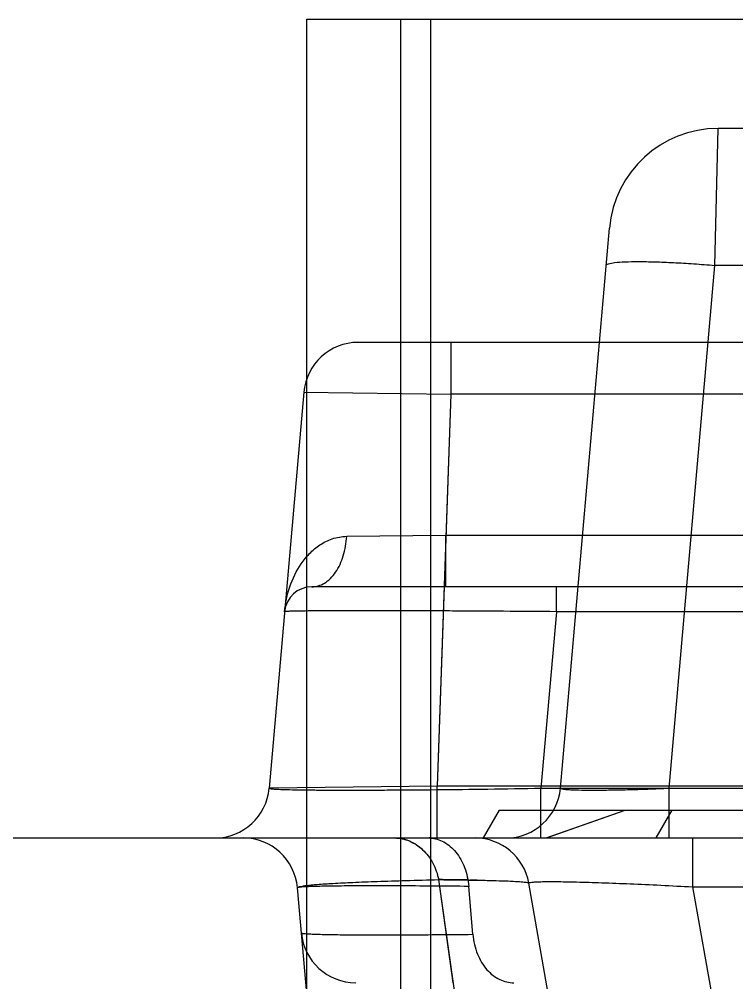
# Model space of a CAD drawing. Header units: millimetres. Extents: x 29875 to 31218, y -21313 to -20364.
# Drawn here: x 30500.32 to 30513.47, y -21045.88 to -21028.23 of the extents above; entities that cross this region are included whole.
import ezdxf

# ---------------------------------------------------------------- set-up
doc = ezdxf.new("R2010")
doc.units = ezdxf.units.MM
doc.header["$LTSCALE"] = 8
doc.layers.add('Cav-cor', color=30, linetype='Continuous')
doc.layers.add('WT', color=4, linetype='Continuous')

# ---------------------------------------------------------------- blocks, each defined once
blk = doc.blocks.new('20160903.150408')
at = {"layer": 'Cav-cor', "color": 241}
for p, q in [((-122.231, 8), (-122.231, 43)), ((-122.231, 43), (-42.863, 43)), ((-120.514, 43), (-120.514, 8)), ((-119.966, 43), (-119.966, 8)), ((-114.753, 38.49), (-114.693, 41)), ((-108.264, 41), (-114.693, 41)), ((-117.583, 28.913), (-116.686, 39.174)), ((-115.591, 28.913), (-114.753, 38.49)), ((-108.264, 38.49), (-114.753, 38.49)), ((-112.525, 37.08), (-121.289, 37.08)), ((-119.592, 37.08), (-119.592, 36.132)), ((-122.285, 36.167), (-122.92, 28.913)), ((-122.285, 36.167), (-119.592, 36.132)), ((-119.592, 36.132), (-119.844, 28.948)), ((-119.592, 36.132), (-119.716, 32.603)), ((-112.608, 36.132), (-119.592, 36.132)), ((-121.5, 33.527), (-119.683, 33.55)), ((-119.683, 32.602), (-119.683, 33.55)), ((-119.683, 33.55), (-112.834, 33.55)), ((-100.668, 32.6), (-122.139, 32.602)), ((-119.716, 32.603), (-119.844, 28.948)), ((-117.656, 32.146), (-117.656, 32.602)), ((-117.656, 32.146), (-117.939, 28.913)), ((-110.61, 32.146), (-117.656, 32.146)), ((-119.844, 28.948), (-122.92, 28.913)), ((-119.844, 28), (-119.844, 28.948)), ((-113.236, 28.948), (-119.844, 28.948)), ((-117.939, 28), (-117.939, 28.913)), ((-117.939, 28.913), (-108.264, 28.913)), ((-115.591, 28), (-115.591, 28.913)), ((-118.706, 28.51), (-119, 28)), ((-118.706, 28.51), (-109.452, 28.51)), ((-117.845, 28), (-116.396, 28.51)), ((-117.737, 28.038), (-116.396, 28.51)), ((-115.542, 28.51), (-115.837, 28)), ((-131.526, 28), (-119.99, 28)), ((-119.99, 28), (-96.279, 28)), ((-117.845, 28), (-117.834, 28.004)), ((-117.834, 28.004), (-117.737, 28.038)), ((-115.16, 28), (-115.16, 27.105)), ((-119.273, 23.41), (-119.814, 27.237)), ((-119.547, 25.348), (-119.814, 27.237)), ((-119.267, 27.23), (-119.245, 27.23)), ((-122.08, 23.413), (-122.401, 27.087)), ((-119.188, 26.235), (-119.262, 27.113)), ((-117.5, 23.41), (-118.164, 27.174)), ((-115.16, 27.105), (-114.509, 23.41)), ((-115.16, 27.105), (-110.61, 27.105))]:
    blk.add_line(p, q, dxfattribs=at)
for centre, radius, start, end in [((-114.693, 39), 2, 90.0001, 175), ((-121.289, 36.08), 1, 90, 174.9999), ((-122.139, 32.102), 0.5, 90, 175), ((-123.916, 29), 1, 269.9991, 354.9999), ((-118.579, 29), 1, 269.9988, 354.9999), ((-123.398, 27), 1, 5, 90.0004), ((-120.624, 27.304), 0.696, 81.123, 89.9657), ((-120.629, 27.275), 0.725, 67.4641, 81.0742), ((-119.99, 27.48), 0.52, 87.3691, 89.9698), ((-119.148, 27), 1, 10, 90.0002), ((-120.704, 27.155), 0.868, 46.6876, 47.8626), ((-120.463, -52.703), 79.943, 89.14299, 89.5351), ((-120.061, -24.308), 51.544, 88.944, 89.0925), ((-121.333, 26.348), 1, 184.9999, 269.9991)]:
    blk.add_arc(centre, radius, start, end, dxfattribs=at)
for points, knots in [([(-116.745, 38.49), (-116.745, 38.496), (-116.731, 38.511), (-116.679, 38.53), (-116.567, 38.547), (-116.384, 38.559), (-116.139, 38.562), (-115.841, 38.557), (-115.502, 38.543), (-115.135, 38.521), (-114.882, 38.501), (-114.753, 38.49)], [0, 0, 0, 0, 0.009674, 0.026143, 0.084536, 0.176893, 0.300297, 0.450292, 0.621269, 0.806867, 1, 1, 1, 1]), ([(-122.637, 32.146), (-122.624, 32.301), (-122.56, 32.611), (-122.387, 32.969), (-122.185, 33.218), (-121.995, 33.378), (-121.765, 33.495), (-121.59, 33.526), (-121.5, 33.527)], [0, 0, 0, 0, 0.240105, 0.48248, 0.605847, 0.731669, 0.861876, 1, 1, 1, 1]), ([(-122.139, 32.602), (-122.099, 32.602), (-122.016, 32.614), (-121.899, 32.668), (-121.792, 32.755), (-121.661, 32.914), (-121.544, 33.175), (-121.506, 33.406), (-121.5, 33.527)], [0, 0, 0, 0, 0.098162, 0.201095, 0.312013, 0.432828, 0.702731, 1, 1, 1, 1]), ([(-117.656, 32.146), (-117.98, 32.148), (-118.616, 32.153), (-119.398, 32.158), (-119.997, 32.161), (-120.415, 32.162), (-120.807, 32.163), (-121.168, 32.163), (-121.495, 32.163), (-121.785, 32.162), (-122.036, 32.161), (-122.218, 32.159), (-122.342, 32.158), (-122.419, 32.156), (-122.484, 32.155), (-122.538, 32.153), (-122.579, 32.152), (-122.607, 32.15), (-122.623, 32.149), (-122.63, 32.148), (-122.634, 32.147), (-122.637, 32.146), (-122.637, 32.146)], [0, 0, 0, 0, 0.195054, 0.382654, 0.471394, 0.555594, 0.634437, 0.707155, 0.773052, 0.831482, 0.881894, 0.9238, 0.941441, 0.956813, 0.969883, 0.980626, 0.989016, 0.995034, 0.997153, 0.99868, 0.999619, 1, 1, 1, 1]), ([(-122.92, 28.913), (-122.92, 28.911), (-122.909, 28.907), (-122.894, 28.904), (-122.863, 28.9), (-122.823, 28.897), (-122.769, 28.894), (-122.705, 28.891), (-122.629, 28.889), (-122.505, 28.885), (-122.323, 28.882), (-122.073, 28.879), (-121.783, 28.878), (-121.455, 28.877), (-121.094, 28.878), (-120.554, 28.88), (-119.823, 28.886), (-118.9, 28.897), (-118.263, 28.907), (-117.939, 28.913)], [0, 0, 0, 0, 0.001393, 0.004991, 0.010934, 0.019238, 0.029892, 0.042876, 0.058168, 0.075733, 0.117515, 0.167845, 0.226242, 0.292144, 0.364913, 0.443833, 0.616979, 0.804788, 1, 1, 1, 1]), ([(-117.583, 28.913), (-117.584, 28.909), (-117.567, 28.901), (-117.542, 28.897), (-117.493, 28.89), (-117.429, 28.886), (-117.346, 28.882), (-117.203, 28.878), (-116.985, 28.876), (-116.687, 28.879), (-116.345, 28.886), (-115.975, 28.897), (-115.721, 28.907), (-115.591, 28.913)], [0, 0, 0, 0, 0.005946, 0.02031, 0.043866, 0.076571, 0.118191, 0.168373, 0.292471, 0.444081, 0.617202, 0.804944, 1, 1, 1, 1]), ([(-120.624, 28), (-120.531, 28), (-120.34, 27.961), (-120.093, 27.794), (-119.906, 27.544), (-119.836, 27.342), (-119.814, 27.237)], [0, 0, 0, 0, 0.2318, 0.473555, 0.730182, 1, 1, 1, 1]), ([(-120.351, 27.945), (-120.331, 27.936), (-120.248, 27.898), (-120.173, 27.844), (-120.122, 27.798)], [0, 0, 0, 0, 0.245933, 1, 1, 1, 1]), ([(-119.966, 27.999), (-119.881, 27.996), (-119.7, 27.94), (-119.479, 27.743), (-119.321, 27.456), (-119.272, 27.231), (-119.262, 27.113)], [0, 0, 0, 0, 0.210435, 0.443866, 0.708935, 1, 1, 1, 1]), ([(-122.401, 27.087), (-122.402, 27.092), (-122.386, 27.103), (-122.357, 27.11), (-122.305, 27.121), (-122.235, 27.13), (-122.143, 27.141), (-121.981, 27.155), (-121.726, 27.171), (-121.361, 27.189), (-120.915, 27.206), (-120.39, 27.223), (-120.015, 27.232), (-119.814, 27.237)], [0, 0, 0, 0, 0.005457, 0.017606, 0.037353, 0.064874, 0.100223, 0.143415, 0.253319, 0.394386, 0.566258, 0.768421, 1, 1, 1, 1]), ([(-119.814, 27.237), (-119.688, 27.236), (-119.451, 27.233), (-119.12, 27.228), (-118.837, 27.222), (-118.604, 27.215), (-118.44, 27.208), (-118.336, 27.201), (-118.276, 27.196), (-118.23, 27.191), (-118.195, 27.186), (-118.176, 27.182), (-118.164, 27.177), (-118.164, 27.174)], [0, 0, 0, 0, 0.228518, 0.429066, 0.600417, 0.741812, 0.852658, 0.896501, 0.932573, 0.960852, 0.98137, 0.994235, 1, 1, 1, 1]), ([(-118.164, 27.174), (-118.164, 27.175), (-118.159, 27.18), (-118.141, 27.185), (-118.1, 27.192), (-118.03, 27.196), (-117.931, 27.2), (-117.805, 27.201), (-117.654, 27.201), (-117.478, 27.199), (-117.199, 27.193), (-116.806, 27.181), (-116.292, 27.161), (-115.737, 27.136), (-115.355, 27.115), (-115.16, 27.105)], [0, 0, 0, 0, 0.001811, 0.005421, 0.019484, 0.042965, 0.075782, 0.117668, 0.168227, 0.226953, 0.293226, 0.445549, 0.618819, 0.806022, 1, 1, 1, 1]), ([(-119.262, 27.113), (-119.485, 27.115), (-119.912, 27.119), (-120.52, 27.122), (-120.986, 27.123), (-121.32, 27.122), (-121.539, 27.121), (-121.736, 27.119), (-121.908, 27.116), (-122.055, 27.113), (-122.176, 27.109), (-122.271, 27.105), (-122.333, 27.101), (-122.369, 27.097), (-122.386, 27.094), (-122.396, 27.092), (-122.401, 27.089), (-122.401, 27.087)], [0, 0, 0, 0, 0.21274, 0.407754, 0.580563, 0.657423, 0.727319, 0.789876, 0.84474, 0.891627, 0.930284, 0.960518, 0.982195, 0.989798, 0.995249, 0.998582, 1, 1, 1, 1]), ([(-122.329, 26.261), (-122.329, 26.259), (-122.323, 26.256), (-122.313, 26.254), (-122.295, 26.251), (-122.271, 26.249), (-122.24, 26.246), (-122.185, 26.243), (-122.1, 26.239), (-121.978, 26.235), (-121.83, 26.232), (-121.658, 26.229), (-121.461, 26.227), (-121.242, 26.226), (-120.908, 26.225), (-120.443, 26.226), (-119.836, 26.229), (-119.41, 26.233), (-119.188, 26.235)], [0, 0, 0, 0, 0.001551, 0.005053, 0.010675, 0.018443, 0.028364, 0.040431, 0.070937, 0.109813, 0.156861, 0.21182, 0.274404, 0.34426, 0.421015, 0.593442, 0.787898, 1, 1, 1, 1]), ([(-119.188, 26.235), (-119.177, 26.112), (-119.125, 25.877), (-118.953, 25.584), (-118.713, 25.392), (-118.524, 25.348), (-118.434, 25.348)], [0, 0, 0, 0, 0.293078, 0.557715, 0.789233, 1, 1, 1, 1])]:
    blk.add_open_spline(points, degree=3, knots=knots, dxfattribs=at)

msp = doc.modelspace()

# ---------------------------------------------------------------- linework, layer by layer
at = {"layer": 'Cav-cor', "color": 241}
msp.add_line((30477.82, -21043.233), (30627.82, -21043.233), dxfattribs=at)

# ---------------------------------------------------------------- block references
at = {"layer": 'WT'}
msp.add_blockref('20160903.150408', (30627.82, -21071.233), dxfattribs=at)

doc.saveas('drawing.dxf')
